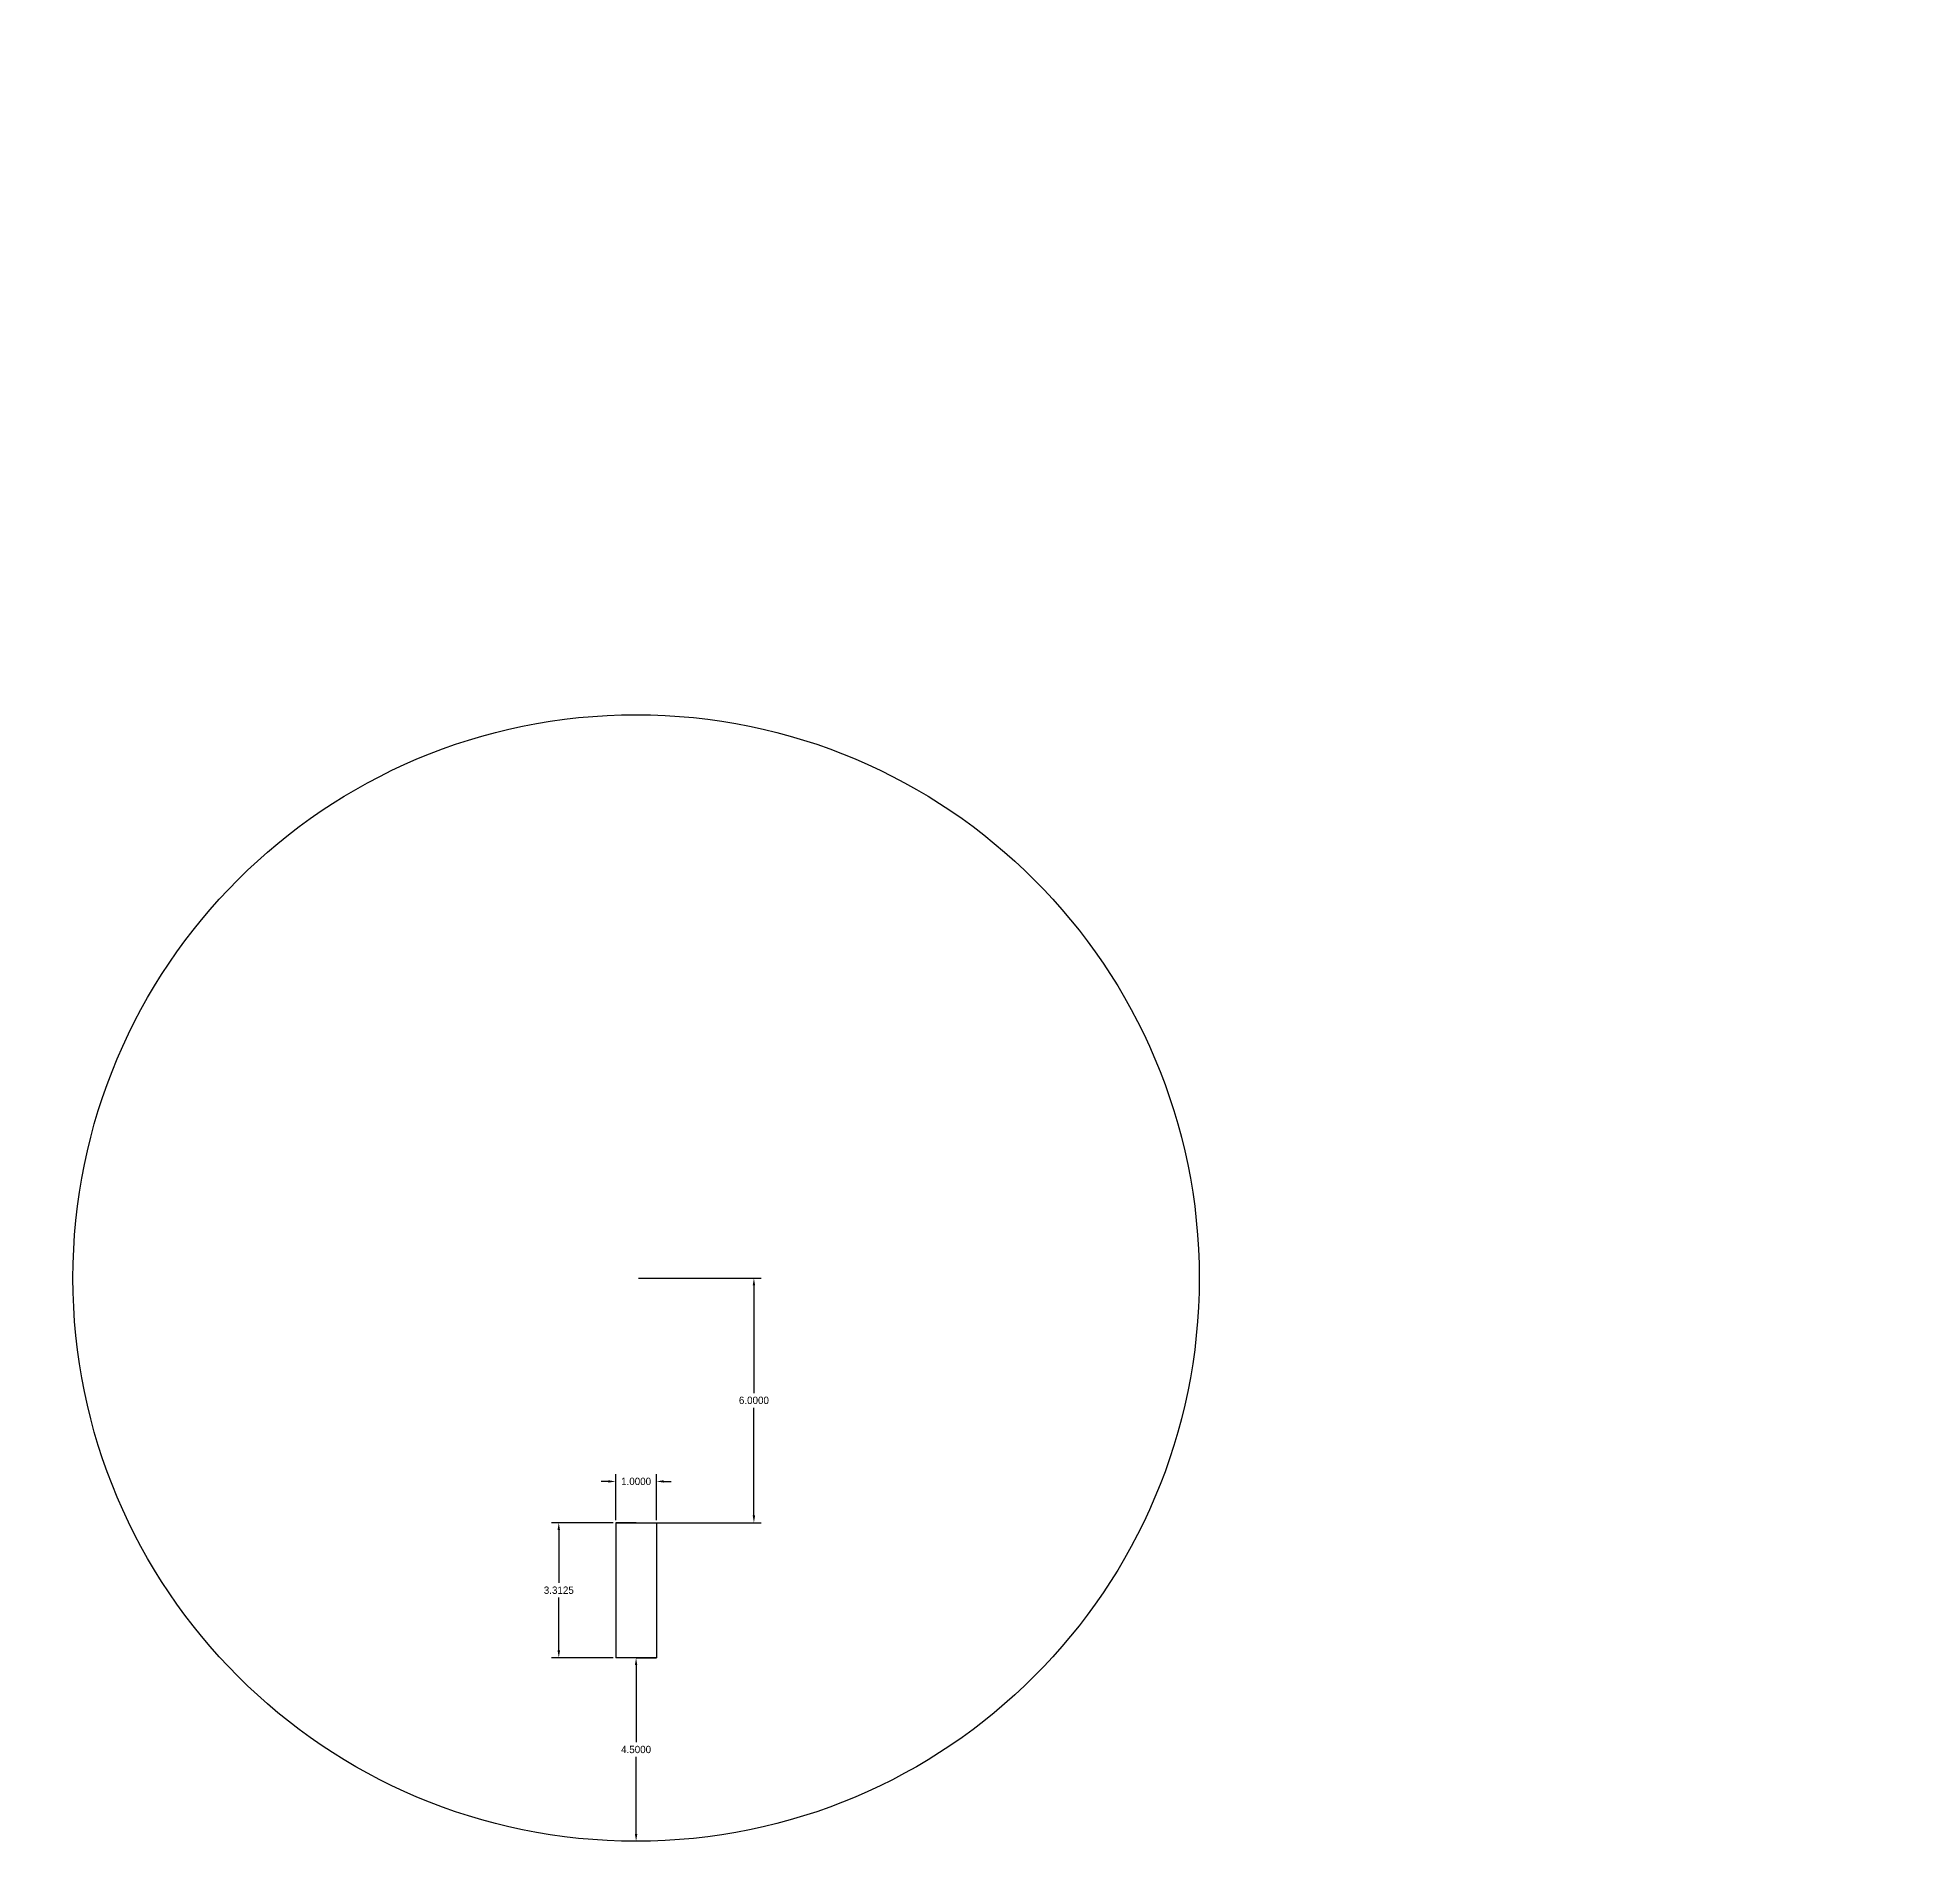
# Model space of a CAD drawing. Header units: inches. Extents: x -116 to 250, y -285 to 80.
# Drawn here: x -73.8 to -27.58, y -194.99 to -150.76 of the extents above; entities that cross this region are included whole.
import ezdxf

# ---------------------------------------------------------------- set-up
doc = ezdxf.new("R2010")
doc.units = ezdxf.units.IN
doc.header["$MEASUREMENT"] = 0
doc.layers.add('trajectories', color=3, linetype='Continuous')
doc.dimstyles.get("Standard").update_dxf_attribs({"dimtxt": 0.18, "dimasz": 0.18, "dimexe": 0.18, "dimexo": 0.0625, "dimgap": 0.09, "dimtad": 0, "dimtih": 1, "dimtoh": 1, "dimdec": 4, "dimzin": 0, "dimdsep": 46, "dimtxsty": 'Standard', "dimcen": 0.09, "dimadec": 0, "dimazin": 0, "dimtfac": 1, "dimtdec": 4, "dimtofl": 0, "dimtmove": 0, "dimatfit": 3, "dimfxl": 1, "dimtolj": 1, "dimtzin": 0, "dimarcsym": 0})

# ---------------------------------------------------------------- blocks, each defined once
blk = doc.blocks.new('*D2')
at = {"color": 0, "lineweight": -2, "transparency": 16777216}
for p, q in [((-59.064, -181.178), (-56.056, -181.178)), ((-56.236, -181.358), (-56.236, -183.998)), ((-56.236, -186.998), (-56.236, -184.358)), ((-59.064, -187.178), (-56.056, -187.178))]:
    blk.add_line(p, q, dxfattribs=at)
at = {"color": 0, "transparency": 16777216}
for points in [[(-56.266, -181.358), (-56.206, -181.358), (-56.236, -181.178)], [(-56.266, -186.998), (-56.206, -186.998), (-56.236, -187.178)]]:
    blk.add_solid(points, dxfattribs=at)
at = {"layer": 'Defpoints', "color": 0, "transparency": 16777216}
for p in [(-59.126, -181.178), (-59.126, -187.178), (-56.236, -187.178)]:
    blk.add_point(p, dxfattribs=at)
at = {"color": 0, "transparency": 16777216, "insert": (-56.236, -184.178), "char_height": 0.18, "attachment_point": 5}
blk.add_mtext('\\A1;6.0000', dxfattribs=at)
blk = doc.blocks.new('*D3')
at = {"color": 0, "lineweight": -2, "transparency": 16777216}
for p, q in [((-59.806, -186.166), (-59.986, -186.166)), ((-59.626, -187.115), (-59.626, -185.986)), ((-58.626, -187.115), (-58.626, -185.986)), ((-58.446, -186.166), (-58.266, -186.166))]:
    blk.add_line(p, q, dxfattribs=at)
at = {"color": 0, "transparency": 16777216}
for points in [[(-59.806, -186.136), (-59.806, -186.196), (-59.626, -186.166)], [(-58.446, -186.136), (-58.446, -186.196), (-58.626, -186.166)]]:
    blk.add_solid(points, dxfattribs=at)
at = {"layer": 'Defpoints', "color": 0, "transparency": 16777216}
for p in [(-58.626, -186.166), (-59.626, -187.178), (-58.626, -187.178)]:
    blk.add_point(p, dxfattribs=at)
at = {"color": 0, "transparency": 16777216, "insert": (-59.126, -186.166), "char_height": 0.18, "attachment_point": 5}
blk.add_mtext('\\A1;1.0000', dxfattribs=at)
blk = doc.blocks.new('*D4')
at = {"color": 0, "lineweight": -2, "transparency": 16777216}
for p, q in [((-59.689, -187.178), (-61.202, -187.178)), ((-61.022, -187.358), (-61.022, -188.654)), ((-61.022, -190.31), (-61.022, -189.014)), ((-59.689, -190.49), (-61.202, -190.49))]:
    blk.add_line(p, q, dxfattribs=at)
at = {"color": 0, "transparency": 16777216}
for points in [[(-61.052, -187.358), (-60.992, -187.358), (-61.022, -187.178)], [(-61.052, -190.31), (-60.992, -190.31), (-61.022, -190.49)]]:
    blk.add_solid(points, dxfattribs=at)
at = {"layer": 'Defpoints', "color": 0, "transparency": 16777216}
for p in [(-59.626, -187.178), (-61.022, -190.49), (-59.626, -190.49)]:
    blk.add_point(p, dxfattribs=at)
at = {"color": 0, "transparency": 16777216, "insert": (-61.022, -188.834), "char_height": 0.18, "attachment_point": 5}
blk.add_mtext('\\A1;3.3125', dxfattribs=at)
blk = doc.blocks.new('*D5')
at = {"color": 0, "lineweight": -2, "transparency": 16777216}
for p, q in [((-59.189, -190.49), (-59.306, -190.49)), ((-59.126, -190.67), (-59.126, -192.56)), ((-59.126, -194.81), (-59.126, -192.92)), ((-59.189, -194.99), (-59.306, -194.99))]:
    blk.add_line(p, q, dxfattribs=at)
at = {"color": 0, "transparency": 16777216}
for points in [[(-59.156, -190.67), (-59.096, -190.67), (-59.126, -190.49)], [(-59.156, -194.81), (-59.096, -194.81), (-59.126, -194.99)]]:
    blk.add_solid(points, dxfattribs=at)
at = {"layer": 'Defpoints', "color": 0, "transparency": 16777216}
for p in [(-59.126, -190.49), (-59.126, -194.99), (-59.126, -194.99)]:
    blk.add_point(p, dxfattribs=at)
at = {"color": 0, "transparency": 16777216, "insert": (-59.126, -192.74), "char_height": 0.18, "attachment_point": 5}
blk.add_mtext('\\A1;4.5000', dxfattribs=at)
blk = doc.blocks.new('*D70')
at = {"layer": 'Defpoints', "color": 0, "transparency": 16777216}
for p in [(-95.004, -15.875), (-94.198, -15.875), (-95.004, -22.448), (9.923, -181.559), (11.465, -181.696)]:
    blk.add_point(p, dxfattribs=at)
at = {"layer": 'trajectories', "color": 0, "lineweight": -2, "transparency": 16777216}
for p, q in [((-94.941, -15.875), (-94.018, -15.875)), ((-94.198, -16.055), (-94.198, -18.982)), ((-94.198, -22.268), (-94.198, -19.342)), ((-94.941, -22.448), (-94.018, -22.448)), ((9.205, -181.495), (9.744, -181.543)), ((11.465, -181.786), (11.465, -181.606)), ((11.375, -181.696), (11.555, -181.696))]:
    blk.add_line(p, q, dxfattribs=at)
at = {"layer": 'trajectories', "color": 0, "transparency": 16777216}
for points in [[(-94.228, -16.055), (-94.168, -16.055), (-94.198, -15.875)], [(-94.228, -22.268), (-94.168, -22.268), (-94.198, -22.448)], [(9.746, -181.513), (9.741, -181.573), (9.923, -181.559)]]:
    blk.add_solid(points, dxfattribs=at)
at = {"layer": 'trajectories', "color": 0, "transparency": 16777216, "char_height": 0.18, "attachment_point": 5}
for s, insert in [('\\A1;6.5729', (-94.198, -19.162)), ('\\A1;R1.5482', (8.605, -181.495))]:
    blk.add_mtext(s, dxfattribs=dict(at, insert=insert))
blk = doc.blocks.new('*D71')
at = {"layer": 'Defpoints', "color": 0, "transparency": 16777216}
for p in [(-95.004, -20.774), (-97.283, -22.448), (-95.004, -22.448), (2.429, -183.244), (11.465, -183.244), (11.465, -184.062)]:
    blk.add_point(p, dxfattribs=at)
at = {"layer": 'trajectories', "color": 0, "lineweight": -2, "transparency": 16777216}
for p, q in [((-97.283, -22.386), (-97.283, -20.594)), ((-97.103, -20.774), (-96.684, -20.774)), ((-95.184, -20.774), (-95.604, -20.774)), ((-95.004, -22.386), (-95.004, -20.594)), ((2.429, -183.307), (2.429, -184.242)), ((11.465, -183.307), (11.465, -184.242)), ((2.609, -184.062), (6.437, -184.062)), ((11.285, -184.062), (7.457, -184.062))]:
    blk.add_line(p, q, dxfattribs=at)
at = {"layer": 'trajectories', "color": 0, "transparency": 16777216}
for points in [[(-97.103, -20.744), (-97.103, -20.804), (-97.283, -20.774)], [(-95.184, -20.744), (-95.184, -20.804), (-95.004, -20.774)], [(2.609, -184.032), (2.609, -184.092), (2.429, -184.062)], [(11.285, -184.032), (11.285, -184.092), (11.465, -184.062)]]:
    blk.add_solid(points, dxfattribs=at)
at = {"layer": 'trajectories', "color": 0, "transparency": 16777216, "char_height": 0.18, "attachment_point": 5}
for s, insert in [('\\A1;2.2798', (-96.144, -20.774)), ('\\A1;9.0360', (6.947, -184.062))]:
    blk.add_mtext(s, dxfattribs=dict(at, insert=insert))

msp = doc.modelspace()

# ---------------------------------------------------------------- linework, layer by layer
for p, q in [((-59.12645, -187.17786), (-59.62645, -187.17786)), ((-59.62645, -187.17786), (-58.62645, -187.17786)), ((-59.62645, -187.17786), (-59.62645, -190.49036)), ((-58.62645, -187.17786), (-58.62645, -190.49036)), ((-58.62645, -190.49036), (-59.62645, -190.49036)), ((-59.12645, -190.49036), (-58.62645, -190.49036))]:
    msp.add_line(p, q)
msp.add_circle((-59.12645, -181.17786), 13.8125)

# ---------------------------------------------------------------- dimensions: what is measured, and where the dimension line sits
for base, p1, p2, picture, middle in [((-56.23629, -187.17786), (-59.12645, -181.17786), (-59.12645, -187.17786), '*D2', (-56.23629, -184.17786)), ((-61.0221, -190.49036), (-59.62645, -187.17786), (-59.62645, -190.49036), '*D4', (-61.0221, -188.83411)), ((-59.12645, -194.99036), (-59.12645, -190.49036), (-59.12645, -194.99036), '*D5', (-59.12645, -192.74036))]:
    dim = msp.add_linear_dim(base=base, p1=p1, p2=p2, angle=90, dimstyle='Standard')
    dim.commit()
    dim.dimension.update_dxf_attribs({"geometry": picture, "text_midpoint": middle})
dim = msp.add_linear_dim(base=(-58.62645, -186.16561), p1=(-59.62645, -187.17786), p2=(-58.62645, -187.17786), dimstyle='Standard')
dim.commit()
dim.dimension.update_dxf_attribs({"geometry": '*D3', "text_midpoint": (-59.12645, -186.16561)})
at = {"layer": 'trajectories'}
dim = msp.add_radius_dim(center=(11.46511, -181.69605), mpoint=(9.923, -181.55878), dimstyle='Standard', dxfattribs=at)
dim.commit()
dim.dimension.update_dxf_attribs({"geometry": '*D70', "text_midpoint": (9.20473, -181.49485), "dimtype": 164})
dim = msp.add_linear_dim(base=(11.46511, -184.06151), p1=(2.4291, -183.24426), p2=(11.46511, -183.24426), dimstyle='Standard', dxfattribs=at)
dim.commit()
dim.dimension.update_dxf_attribs({"geometry": '*D71', "text_midpoint": (6.9471, -184.06151)})

doc.saveas('drawing.dxf')
